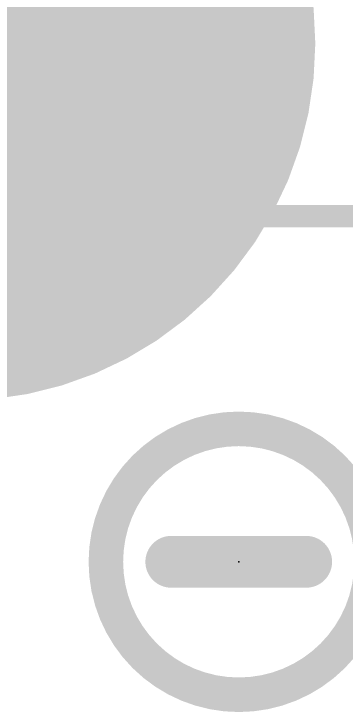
# Model space of a CAD drawing. Extents: x -8.1 to 25.5, y -5.3 to 27.8.
# Drawn here: x 2.869 to 4.822, y 12.579 to 16.683 of the extents above; entities that cross this region are included whole.
import ezdxf

# ---------------------------------------------------------------- set-up
doc = ezdxf.new("R2010")
doc.units = 0
for name, color, linetype in [('17', 110, 'CONTINUOUS'), ('21', 40, 'CONTINUOUS'), ('23', 53, 'CONTINUOUS'), ('39', 12, 'CONTINUOUS'), ('40', 132, 'CONTINUOUS'), ('41', 12, 'CONTINUOUS'), ('42', 132, 'CONTINUOUS'), ('47', 253, 'CONTINUOUS')]:
    doc.layers.add(name, color=color, linetype=linetype)

# ---------------------------------------------------------------- blocks, each defined once
blk = doc.blocks.new('ROUNDP')
at = {"const_width": 0.5}
blk.add_lwpolyline([(0, -0.25, 1), (0, 0.25, 1), (0, -0.25)], format="xyb", dxfattribs=at)

msp = doc.modelspace()

# ---------------------------------------------------------------- linework, layer by layer
at = {"layer": '21'}
for points, const_width in [([(2.54, 14.51, 1), (2.54, 18.51, 1), (2.54, 14.51)], 0.2032), ([(4.191, 12.6803, 1), (4.191, 14.2437, 1), (4.191, 12.6803)], 0.2032), ([(3.7942, 13.5382, 1), (3.7942, 13.3858)], 0.1524), ([(4.5879, 13.3858, 1), (4.5879, 13.5382)], 0.1524)]:
    msp.add_lwpolyline(points, format="xyb", dxfattribs=dict(at, const_width=const_width))
at = {"layer": '21', "const_width": 0.3048}
msp.add_lwpolyline([(3.7942, 13.462), (4.5879, 13.462)], dxfattribs=at)
at = {"layer": '23'}
msp.add_point((4.191, 13.462), dxfattribs=at)
at = {"layer": '39', "const_width": 2.032}
msp.add_lwpolyline([(2.54, 15.51, 1), (2.54, 17.51, 1), (2.54, 15.51)], format="xyb", dxfattribs=at)
at = {"layer": '40', "const_width": 2.032}
msp.add_lwpolyline([(2.54, 15.51, 1), (2.54, 17.51, 1), (2.54, 15.51)], format="xyb", dxfattribs=at)
at = {"layer": '41', "const_width": 2.032}
msp.add_lwpolyline([(2.54, 15.51, 1), (2.54, 17.51, 1), (2.54, 15.51)], format="xyb", dxfattribs=at)
at = {"layer": '42', "const_width": 2.032}
msp.add_lwpolyline([(2.54, 15.51, 1), (2.54, 17.51, 1), (2.54, 15.51)], format="xyb", dxfattribs=at)
at = {"layer": '47', "const_width": 0.13}
msp.add_lwpolyline([(8.89, 15.494), (-7.665, 15.494)], dxfattribs=at)

# ---------------------------------------------------------------- block references
at = {"layer": '17', "xscale": 3.516, "yscale": 3.516}
msp.add_blockref('ROUNDP', (2.54, 16.51), dxfattribs=at)
msp.add_blockref('ROUNDP', (2.54, 16.51), dxfattribs=at)

doc.saveas('drawing.dxf')
